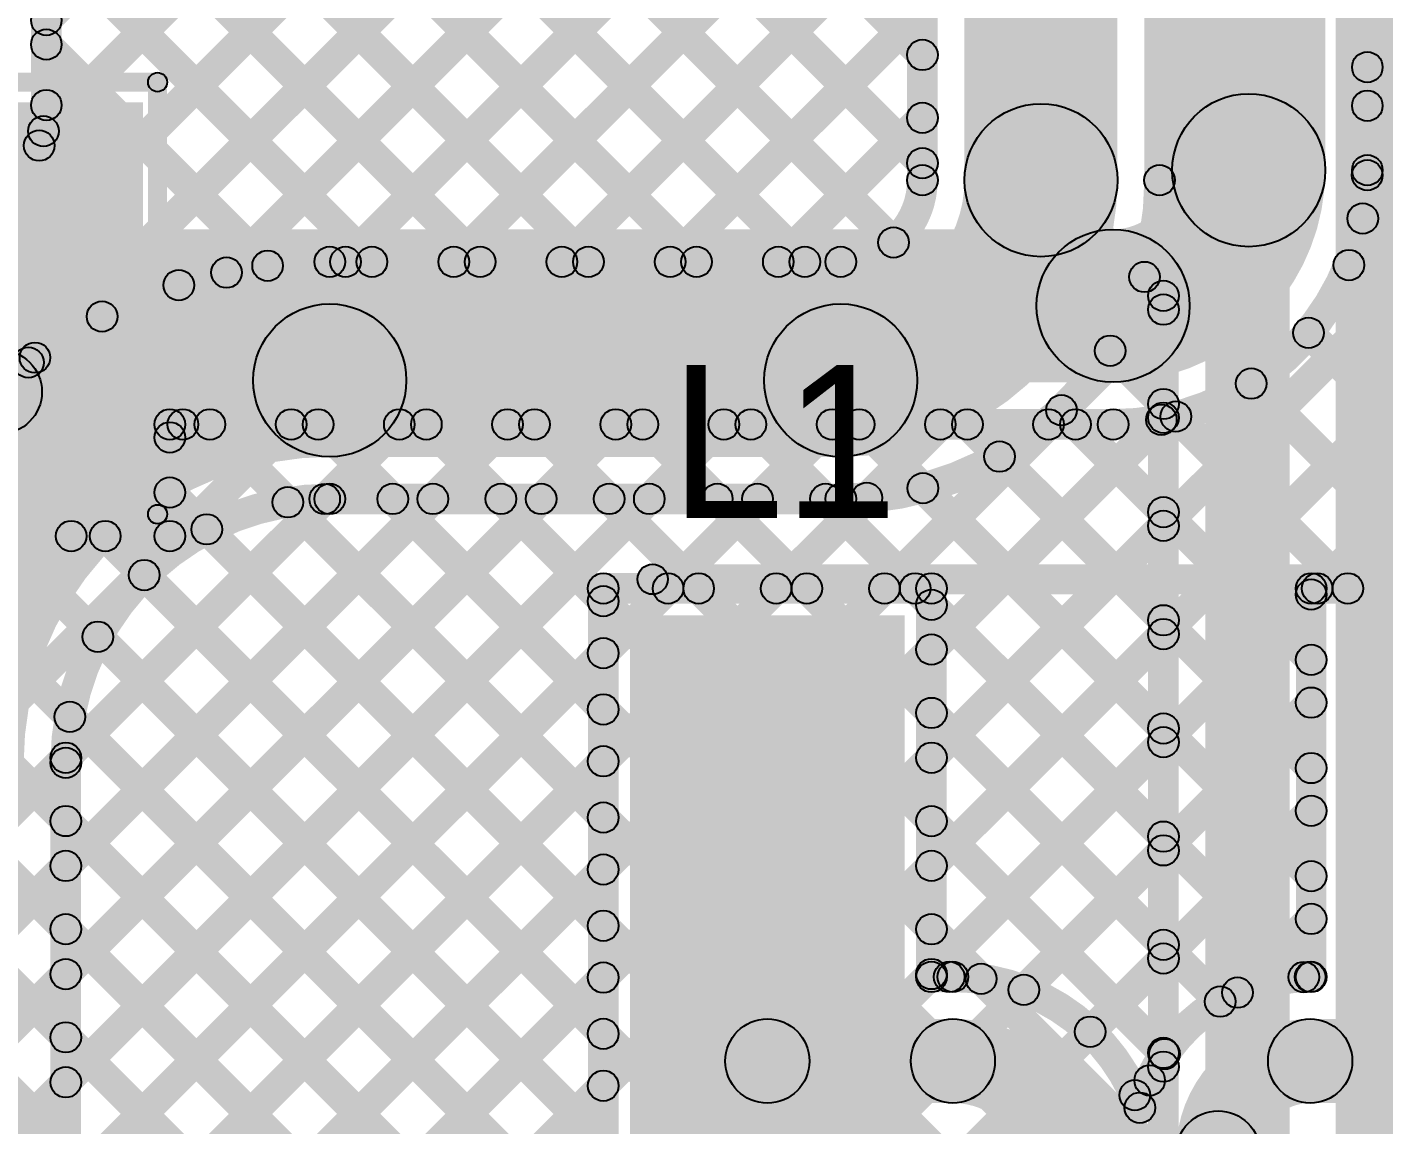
# Model space of a CAD drawing. Header units: millimetres. Extents: x -0.24 to 2.5, y 0 to 2.55.
# Drawn here: x 0.457 to 0.8116, y 0.7133 to 1.0004 of the extents above; entities that cross this region are included whole.
import ezdxf

# ---------------------------------------------------------------- set-up
doc = ezdxf.new("R2010")
doc.units = ezdxf.units.MM
doc.header["$MEASUREMENT"] = 0
for name, color, linetype in [('BottomLayer', 5, 'Continuous'), ('TopLayer', 1, 'Continuous'), ('TopOverlay', 2, 'Continuous'), ('TopPaste', 8, 'Continuous'), ('TopSolder', 216, 'Continuous')]:
    doc.layers.add(name, color=color, linetype=linetype)

# ---------------------------------------------------------------- blocks, each defined once
blk = doc.blocks.new('SMD_H______4')
at = {"layer": 'TopLayer'}
blk.add_hatch(color=1, dxfattribs=at).paths.add_polyline_path([(0.15729, 0.04921), (0.25571, 0.04921), (0.25571, -0.04921), (0.15729, -0.04921)])
at = {"layer": 'TopOverlay'}
for points in [[(0.1495, 0.046), (0.1545, 0.046), (0.1545, -0.057), (0.1495, -0.057)], [(0.2625, 0.046), (0.2675, 0.046), (0.2675, -0.057), (0.2625, -0.057)], [(0.152, -0.0595), (0.152, -0.0545), (0.265, -0.0545), (0.265, -0.0595)]]:
    blk.add_hatch(color=2, dxfattribs=at).paths.add_polyline_path(points)
h = blk.add_hatch(color=2, dxfattribs=at)
edge = h.paths.add_edge_path()
edge.add_arc((0.152, -0.057), 0.0025, 0, 360)
h = blk.add_hatch(color=2, dxfattribs=at)
edge = h.paths.add_edge_path()
edge.add_arc((0.152, -0.057), 0.0025, 0, 360)
h = blk.add_hatch(color=2, dxfattribs=at)
edge = h.paths.add_edge_path()
edge.add_arc((0.265, -0.057), 0.0025, 0, 360)
h = blk.add_hatch(color=2, dxfattribs=at)
edge = h.paths.add_edge_path()
edge.add_arc((0.265, -0.057), 0.0025, 0, 360)
at = {"layer": 'TopPaste'}
blk.add_hatch(color=8, dxfattribs=at).paths.add_polyline_path([(0.15729, 0.04921), (0.25571, 0.04921), (0.25571, -0.04921), (0.15729, -0.04921)])
at = {"layer": 'TopSolder'}
blk.add_hatch(color=216, dxfattribs=at).paths.add_polyline_path([(0.15329, 0.05321), (0.25971, 0.05321), (0.25971, -0.05321), (0.15329, -0.05321)])
at = {"layer": 'TopOverlay'}
for centre in [(0.152, -0.057), (0.152, -0.057), (0.265, -0.057), (0.265, -0.057)]:
    blk.add_circle(centre, 0.0025, dxfattribs=at)
blk = doc.blocks.new('NR6028T1R5N_9')
at = {"layer": 'TopLayer'}
for points in [[(-0.12441, 0.1126), (-0.06063, 0.1126), (-0.06063, -0.1126), (-0.12441, -0.1126)], [(0.06063, 0.1126), (0.12441, 0.1126), (0.12441, -0.1126), (0.06063, -0.1126)]]:
    blk.add_hatch(color=1, dxfattribs=at).paths.add_polyline_path(points)
at = {"layer": 'TopOverlay'}
h = blk.add_hatch(color=2, dxfattribs=at)
edge = h.paths.add_edge_path()
edge.add_arc((-0.12252, 0.126), 0.00394, 0, 360)
for points in [[(-0.12252, 0.12206), (-0.12252, 0.12994), (0.12048, 0.12994), (0.12048, 0.12206)], [(-0.12148, -0.12994), (-0.12148, -0.12206), (0.12152, -0.12206), (0.12152, -0.12994)]]:
    blk.add_hatch(color=2, dxfattribs=at).paths.add_polyline_path(points)
h = blk.add_hatch(color=2, dxfattribs=at)
edge = h.paths.add_edge_path()
edge.add_arc((0.12048, 0.126), 0.00394, 0, 360)
h = blk.add_hatch(color=2, dxfattribs=at)
edge = h.paths.add_edge_path()
edge.add_arc((-0.12148, -0.126), 0.00394, 0, 360)
h = blk.add_hatch(color=2, dxfattribs=at)
edge = h.paths.add_edge_path()
edge.add_arc((0.12152, -0.126), 0.00394, 0, 360)
at = {"layer": 'TopPaste'}
for points in [[(-0.12441, 0.1126), (-0.06063, 0.1126), (-0.06063, -0.1126), (-0.12441, -0.1126)], [(0.06063, 0.1126), (0.12441, 0.1126), (0.12441, -0.1126), (0.06063, -0.1126)]]:
    blk.add_hatch(color=8, dxfattribs=at).paths.add_polyline_path(points)
at = {"layer": 'TopSolder'}
for points in [[(-0.12841, 0.1166), (-0.05663, 0.1166), (-0.05663, -0.1166), (-0.12841, -0.1166)], [(0.05663, 0.1166), (0.12841, 0.1166), (0.12841, -0.1166), (0.05663, -0.1166)]]:
    blk.add_hatch(color=216, dxfattribs=at).paths.add_polyline_path(points)
at = {"layer": 'TopOverlay'}
for centre in [(-0.12252, 0.126), (0.12048, 0.126), (-0.12148, -0.126), (0.12152, -0.126)]:
    blk.add_circle(centre, 0.00394, dxfattribs=at)

msp = doc.modelspace()

# ---------------------------------------------------------------- hatches: boundary and pattern name
at = {"layer": 'BottomLayer'}
for points in [[(0.758, 0.53816), (0.75, 0.53816), (0.75, 1.396), (0.758, 1.396)], [(0.787, 0.53816), (0.765, 0.53816), (0.765, 1.396), (0.787, 1.396)], [(0.821, 0.18877), (0.799, 0.18877), (0.799, 1.395), (0.821, 1.395)], [(0.466, 0.98), (0.458, 0.98), (0.458, 1.329), (0.466, 1.329)], [(0.46483, 0.99939), (0.45917, 1.00505), (0.75117, 1.29705), (0.75683, 1.29139)], [(0.46407, 0.97034), (0.45841, 0.976), (0.75117, 1.26876), (0.75683, 1.26311)], [(0.45917, 1.21928), (0.46483, 1.22494), (0.69383, 0.99594), (0.68817, 0.99028)], [(0.45917, 1.191), (0.46483, 1.19665), (0.69383, 0.96765), (0.68817, 0.962)], [(-0.16717, 0.31082), (-0.17283, 0.31648), (0.68822, 1.17752), (0.69387, 1.17187)], [(0.695, 0.96035), (0.687, 0.96035), (0.687, 1.173), (0.695, 1.173)], [(0.742, 0.96035), (0.702, 0.96035), (0.702, 1.173), (0.742, 1.173)], [(0.757, 0.96035), (0.749, 0.96035), (0.749, 1.173), (0.757, 1.173)], [(0.45917, 1.16271), (0.46483, 1.16837), (0.68629, 0.9469), (0.68064, 0.94125)], [(0.46014, 0.90985), (0.45448, 0.9155), (0.68817, 1.14919), (0.69383, 1.14354)], [(0.45917, 1.13443), (0.46483, 1.14009), (0.66309, 0.94183), (0.65743, 0.93617)], [(0.51194, 0.93337), (0.50629, 0.93902), (0.68817, 1.12091), (0.69383, 1.11525)], [(0.45917, 1.10614), (0.46483, 1.1118), (0.6348, 0.94183), (0.62914, 0.93617)], [(0.54303, 0.93617), (0.53737, 0.94183), (0.68817, 1.09263), (0.69383, 1.08697)], [(0.45917, 1.07786), (0.46483, 1.08352), (0.60652, 0.94183), (0.60086, 0.93617)], [(0.57132, 0.93617), (0.56566, 0.94183), (0.68817, 1.06434), (0.69383, 1.05868)], [(0.45917, 1.04958), (0.46483, 1.05523), (0.57823, 0.94183), (0.57258, 0.93617)], [(0.5996, 0.93617), (0.59394, 0.94183), (0.68817, 1.03606), (0.69383, 1.0304)], [(0.45917, 1.02129), (0.46483, 1.02695), (0.54995, 0.94183), (0.54429, 0.93617)], [(0.62788, 0.93617), (0.62223, 0.94183), (0.68817, 1.00777), (0.69383, 1.00212)], [(0.45917, 0.99301), (0.46483, 0.99866), (0.52267, 0.94082), (0.51702, 0.93516)], [(0.65617, 0.93617), (0.65051, 0.94183), (0.68817, 0.97949), (0.69383, 0.97383)], [(0.45731, 0.96659), (0.46297, 0.97224), (0.49946, 0.93575), (0.4938, 0.93009)], [(0.44468, 0.95093), (0.45034, 0.95659), (0.47939, 0.92753), (0.47374, 0.92187)], [(0.42008, 0.94725), (0.42574, 0.9529), (0.46186, 0.91678), (0.4562, 0.91112)], [(0.53608, 0.935), (0.53608, 0.943), (0.66965, 0.943), (0.66965, 0.935)], [(0.74624, 0.93222), (0.75189, 0.93787), (0.75683, 0.93294), (0.75117, 0.92728)], [(0.4699, 0.63677), (0.46425, 0.64243), (0.75117, 0.92935), (0.75683, 0.92369)], [(0.53608, 0.888), (0.53608, 0.928), (0.66965, 0.928), (0.66965, 0.888)], [(0.73724, 0.91293), (0.7429, 0.91859), (0.75683, 0.90465), (0.75117, 0.899)], [(0.4699, 0.60849), (0.46425, 0.61414), (0.75117, 0.90107), (0.75683, 0.89541)], [(0.72452, 0.89737), (0.73017, 0.90303), (0.75683, 0.87637), (0.75117, 0.87071)], [(0.70835, 0.88525), (0.714, 0.89091), (0.75683, 0.84809), (0.75117, 0.84243)], [(0.4699, 0.66505), (0.46425, 0.67071), (0.67365, 0.88011), (0.6793, 0.87445)], [(0.4699, 0.72162), (0.46425, 0.72728), (0.6168, 0.87983), (0.62245, 0.87417)], [(0.4699, 0.72162), (0.46425, 0.72728), (0.6168, 0.87983), (0.62245, 0.87417)], [(0.4699, 0.74991), (0.46425, 0.75556), (0.58851, 0.87983), (0.59417, 0.87417)], [(0.4699, 0.69334), (0.46425, 0.699), (0.64508, 0.87983), (0.65074, 0.87417)], [(0.4699, 0.77819), (0.46425, 0.78385), (0.56023, 0.87983), (0.56588, 0.87417)], [(0.46992, 0.80649), (0.46426, 0.81215), (0.53193, 0.87982), (0.53759, 0.87416)], [(0.53608, 0.873), (0.53608, 0.881), (0.66965, 0.881), (0.66965, 0.873)], [(0.54972, 0.87417), (0.55538, 0.87983), (0.75683, 0.67838), (0.75117, 0.67272)], [(0.57801, 0.87417), (0.58366, 0.87983), (0.75683, 0.70666), (0.75117, 0.70101)], [(0.60629, 0.87417), (0.61195, 0.87983), (0.75683, 0.73495), (0.75117, 0.72929)], [(0.63458, 0.87417), (0.64023, 0.87983), (0.75683, 0.76323), (0.75117, 0.75758)], [(0.66286, 0.87417), (0.66852, 0.87983), (0.75683, 0.79152), (0.75117, 0.78586)], [(0.68832, 0.87699), (0.69398, 0.88265), (0.75683, 0.8198), (0.75117, 0.81414)], [(0.52231, 0.8733), (0.52797, 0.87896), (0.75683, 0.6501), (0.75117, 0.64444)], [(0.4699, 0.5802), (0.46425, 0.58586), (0.75117, 0.87278), (0.75683, 0.86713)], [(0.5011, 0.86623), (0.50676, 0.87188), (0.75683, 0.62181), (0.75117, 0.61615)], [(0.48477, 0.85427), (0.49043, 0.85993), (0.75683, 0.59353), (0.75117, 0.58787)], [(0.4699, 0.55192), (0.46425, 0.55757), (0.75117, 0.8445), (0.75683, 0.83884)], [(0.47263, 0.83813), (0.47828, 0.84379), (0.75683, 0.56524), (0.75117, 0.55959)], [(0.4653, 0.81717), (0.47096, 0.82283), (0.75567, 0.53811), (0.75002, 0.53246)], [(0.4699, 0.52363), (0.46425, 0.52929), (0.75117, 0.81621), (0.75683, 0.81056)], [(0.47108, 0.47491), (0.46308, 0.47491), (0.46308, 0.808), (0.47108, 0.808)], [(0.46425, 0.78994), (0.4699, 0.7956), (0.72867, 0.53683), (0.72302, 0.53117)], [(0.4699, 0.49535), (0.46425, 0.50101), (0.75117, 0.78793), (0.75683, 0.78227)], [(0.46425, 0.76166), (0.4699, 0.76731), (0.70039, 0.53683), (0.69473, 0.53117)], [(0.46941, 0.46657), (0.46375, 0.47223), (0.75117, 0.75964), (0.75683, 0.75399)], [(0.46425, 0.73337), (0.4699, 0.73903), (0.66511, 0.54383), (0.65945, 0.53817)], [(0.38583, 0.3547), (0.38017, 0.36036), (0.75117, 0.73136), (0.75683, 0.7257)]]:
    msp.add_hatch(color=5, dxfattribs=at).paths.add_polyline_path(points)
h = msp.add_hatch(color=5, dxfattribs=at)
edge = h.paths.add_edge_path()
edge.add_arc((0.462, 1.00222), 0.004, 0, 360)
h = msp.add_hatch(color=5, dxfattribs=at)
edge = h.paths.add_edge_path()
edge.add_arc((0.462, 0.99584), 0.004, 0, 360)
h = msp.add_hatch(color=5, dxfattribs=at)
edge = h.paths.add_edge_path()
edge.add_arc((0.691, 0.99311), 0.004, 0, 360)
h = msp.add_hatch(color=5, dxfattribs=at)
edge = h.paths.add_edge_path()
edge.add_arc((0.462, 0.98), 0.004, 0, 360)
h = msp.add_hatch(color=5, dxfattribs=at)
edge = h.paths.add_edge_path()
edge.add_arc((0.462, 0.98), 0.004, 0, 360)
h = msp.add_hatch(color=5, dxfattribs=at)
edge = h.paths.add_edge_path()
edge.add_arc((0.691, 0.97666), 0.004, 0, 360)
h = msp.add_hatch(color=5, dxfattribs=at)
edge = h.paths.add_edge_path()
edge.add_arc((0.722, 0.96035), 0.02, 0, 360)
h = msp.add_hatch(color=5, dxfattribs=at)
edge = h.paths.add_edge_path()
edge.add_arc((0.722, 0.96035), 0.02, 0, 360)
h = msp.add_hatch(color=5, dxfattribs=at)
edge = h.paths.add_edge_path()
edge.add_arc((0.46124, 0.97317), 0.004, 0, 360)
h = msp.add_hatch(color=5, dxfattribs=at)
edge = h.paths.add_edge_path()
edge.add_arc((0.46014, 0.96941), 0.004, 0, 360)
h = msp.add_hatch(color=5, dxfattribs=at)
edge = h.paths.add_edge_path()
edge.add_arc((0.691, 0.96483), 0.004, 0, 360)
h = msp.add_hatch(color=5, dxfattribs=at)
edge = h.paths.add_edge_path()
edge.add_arc((0.691, 0.96035), 0.004, 0, 360)
h = msp.add_hatch(color=5, dxfattribs=at)
edge = h.paths.add_edge_path()
edge.add_arc((0.691, 0.96035), 0.004, 0, 360)
h = msp.add_hatch(color=5, dxfattribs=at)
edge = h.paths.add_edge_path()
edge.add_arc((0.753, 0.96035), 0.004, 0, 360)
h = msp.add_hatch(color=5, dxfattribs=at)
edge = h.paths.add_edge_path()
edge.add_arc((0.753, 0.96035), 0.004, 0, 360)
h = msp.add_hatch(color=5, dxfattribs=at)
edge = h.paths.add_edge_path()
edge.add_arc((0.68347, 0.94408), 0.004, 0, 360)
h = msp.add_hatch(color=5, dxfattribs=at)
edge = h.paths.add_edge_path()
edge.add_arc((0.50911, 0.9362), 0.004, 0, 360)
h = msp.add_hatch(color=5, dxfattribs=at)
edge = h.paths.add_edge_path()
edge.add_arc((0.51985, 0.93799), 0.004, 0, 360)
h = msp.add_hatch(color=5, dxfattribs=at)
edge = h.paths.add_edge_path()
edge.add_arc((0.53608, 0.939), 0.004, 0, 360)
h = msp.add_hatch(color=5, dxfattribs=at)
edge = h.paths.add_edge_path()
edge.add_arc((0.53608, 0.939), 0.004, 0, 360)
h = msp.add_hatch(color=5, dxfattribs=at)
edge = h.paths.add_edge_path()
edge.add_arc((0.5402, 0.939), 0.004, 0, 360)
h = msp.add_hatch(color=5, dxfattribs=at)
edge = h.paths.add_edge_path()
edge.add_arc((0.54712, 0.939), 0.004, 0, 360)
h = msp.add_hatch(color=5, dxfattribs=at)
edge = h.paths.add_edge_path()
edge.add_arc((0.56849, 0.939), 0.004, 0, 360)
h = msp.add_hatch(color=5, dxfattribs=at)
edge = h.paths.add_edge_path()
edge.add_arc((0.5754, 0.939), 0.004, 0, 360)
h = msp.add_hatch(color=5, dxfattribs=at)
edge = h.paths.add_edge_path()
edge.add_arc((0.59677, 0.939), 0.004, 0, 360)
h = msp.add_hatch(color=5, dxfattribs=at)
edge = h.paths.add_edge_path()
edge.add_arc((0.60369, 0.939), 0.004, 0, 360)
h = msp.add_hatch(color=5, dxfattribs=at)
edge = h.paths.add_edge_path()
edge.add_arc((0.62506, 0.939), 0.004, 0, 360)
h = msp.add_hatch(color=5, dxfattribs=at)
edge = h.paths.add_edge_path()
edge.add_arc((0.63197, 0.939), 0.004, 0, 360)
h = msp.add_hatch(color=5, dxfattribs=at)
edge = h.paths.add_edge_path()
edge.add_arc((0.65334, 0.939), 0.004, 0, 360)
h = msp.add_hatch(color=5, dxfattribs=at)
edge = h.paths.add_edge_path()
edge.add_arc((0.66026, 0.939), 0.004, 0, 360)
h = msp.add_hatch(color=5, dxfattribs=at)
edge = h.paths.add_edge_path()
edge.add_arc((0.66965, 0.939), 0.004, 0, 360)
h = msp.add_hatch(color=5, dxfattribs=at)
edge = h.paths.add_edge_path()
edge.add_arc((0.66965, 0.939), 0.004, 0, 360)
h = msp.add_hatch(color=5, dxfattribs=at)
edge = h.paths.add_edge_path()
edge.add_arc((0.49663, 0.93292), 0.004, 0, 360)
h = msp.add_hatch(color=5, dxfattribs=at)
edge = h.paths.add_edge_path()
edge.add_arc((0.74906, 0.93505), 0.004, 0, 360)
h = msp.add_hatch(color=5, dxfattribs=at)
edge = h.paths.add_edge_path()
edge.add_arc((0.754, 0.93011), 0.004, 0, 360)
h = msp.add_hatch(color=5, dxfattribs=at)
edge = h.paths.add_edge_path()
edge.add_arc((0.754, 0.92652), 0.004, 0, 360)
h = msp.add_hatch(color=5, dxfattribs=at)
edge = h.paths.add_edge_path()
edge.add_arc((0.47656, 0.9247), 0.004, 0, 360)
h = msp.add_hatch(color=5, dxfattribs=at)
edge = h.paths.add_edge_path()
edge.add_arc((0.53608, 0.908), 0.02, 0, 360)
h = msp.add_hatch(color=5, dxfattribs=at)
edge = h.paths.add_edge_path()
edge.add_arc((0.53608, 0.908), 0.02, 0, 360)
h = msp.add_hatch(color=5, dxfattribs=at)
edge = h.paths.add_edge_path()
edge.add_arc((0.66965, 0.908), 0.02, 0, 360)
h = msp.add_hatch(color=5, dxfattribs=at)
edge = h.paths.add_edge_path()
edge.add_arc((0.66965, 0.908), 0.02, 0, 360)
h = msp.add_hatch(color=5, dxfattribs=at)
edge = h.paths.add_edge_path()
edge.add_arc((0.74007, 0.91576), 0.004, 0, 360)
h = msp.add_hatch(color=5, dxfattribs=at)
edge = h.paths.add_edge_path()
edge.add_arc((0.45731, 0.91267), 0.004, 0, 360)
h = msp.add_hatch(color=5, dxfattribs=at)
edge = h.paths.add_edge_path()
edge.add_arc((0.45903, 0.91395), 0.004, 0, 360)
h = msp.add_hatch(color=5, dxfattribs=at)
edge = h.paths.add_edge_path()
edge.add_arc((0.754, 0.90183), 0.004, 0, 360)
h = msp.add_hatch(color=5, dxfattribs=at)
edge = h.paths.add_edge_path()
edge.add_arc((0.72734, 0.9002), 0.004, 0, 360)
h = msp.add_hatch(color=5, dxfattribs=at)
edge = h.paths.add_edge_path()
edge.add_arc((0.754, 0.89824), 0.004, 0, 360)
h = msp.add_hatch(color=5, dxfattribs=at)
edge = h.paths.add_edge_path()
edge.add_arc((0.71118, 0.88808), 0.004, 0, 360)
h = msp.add_hatch(color=5, dxfattribs=at)
edge = h.paths.add_edge_path()
edge.add_arc((0.69115, 0.87982), 0.004, 0, 360)
h = msp.add_hatch(color=5, dxfattribs=at)
edge = h.paths.add_edge_path()
edge.add_arc((0.52514, 0.87613), 0.004, 0, 360)
h = msp.add_hatch(color=5, dxfattribs=at)
edge = h.paths.add_edge_path()
edge.add_arc((0.53476, 0.87699), 0.004, 0, 360)
h = msp.add_hatch(color=5, dxfattribs=at)
edge = h.paths.add_edge_path()
edge.add_arc((0.53608, 0.877), 0.004, 0, 360)
h = msp.add_hatch(color=5, dxfattribs=at)
edge = h.paths.add_edge_path()
edge.add_arc((0.53608, 0.877), 0.004, 0, 360)
h = msp.add_hatch(color=5, dxfattribs=at)
edge = h.paths.add_edge_path()
edge.add_arc((0.55255, 0.877), 0.004, 0, 360)
h = msp.add_hatch(color=5, dxfattribs=at)
edge = h.paths.add_edge_path()
edge.add_arc((0.56306, 0.877), 0.004, 0, 360)
h = msp.add_hatch(color=5, dxfattribs=at)
edge = h.paths.add_edge_path()
edge.add_arc((0.58084, 0.877), 0.004, 0, 360)
h = msp.add_hatch(color=5, dxfattribs=at)
edge = h.paths.add_edge_path()
edge.add_arc((0.59134, 0.877), 0.004, 0, 360)
h = msp.add_hatch(color=5, dxfattribs=at)
edge = h.paths.add_edge_path()
edge.add_arc((0.60912, 0.877), 0.004, 0, 360)
h = msp.add_hatch(color=5, dxfattribs=at)
edge = h.paths.add_edge_path()
edge.add_arc((0.61962, 0.877), 0.004, 0, 360)
h = msp.add_hatch(color=5, dxfattribs=at)
edge = h.paths.add_edge_path()
edge.add_arc((0.61962, 0.877), 0.004, 0, 360)
h = msp.add_hatch(color=5, dxfattribs=at)
edge = h.paths.add_edge_path()
edge.add_arc((0.6374, 0.877), 0.004, 0, 360)
h = msp.add_hatch(color=5, dxfattribs=at)
edge = h.paths.add_edge_path()
edge.add_arc((0.64791, 0.877), 0.004, 0, 360)
h = msp.add_hatch(color=5, dxfattribs=at)
edge = h.paths.add_edge_path()
edge.add_arc((0.66569, 0.877), 0.004, 0, 360)
h = msp.add_hatch(color=5, dxfattribs=at)
edge = h.paths.add_edge_path()
edge.add_arc((0.66965, 0.877), 0.004, 0, 360)
h = msp.add_hatch(color=5, dxfattribs=at)
edge = h.paths.add_edge_path()
edge.add_arc((0.66965, 0.877), 0.004, 0, 360)
h = msp.add_hatch(color=5, dxfattribs=at)
edge = h.paths.add_edge_path()
edge.add_arc((0.67647, 0.87728), 0.004, 0, 360)
h = msp.add_hatch(color=5, dxfattribs=at)
edge = h.paths.add_edge_path()
edge.add_arc((0.754, 0.87354), 0.004, 0, 360)
h = msp.add_hatch(color=5, dxfattribs=at)
edge = h.paths.add_edge_path()
edge.add_arc((0.50393, 0.86905), 0.004, 0, 360)
h = msp.add_hatch(color=5, dxfattribs=at)
edge = h.paths.add_edge_path()
edge.add_arc((0.754, 0.86995), 0.004, 0, 360)
h = msp.add_hatch(color=5, dxfattribs=at)
edge = h.paths.add_edge_path()
edge.add_arc((0.4876, 0.8571), 0.004, 0, 360)
h = msp.add_hatch(color=5, dxfattribs=at)
edge = h.paths.add_edge_path()
edge.add_arc((0.754, 0.84526), 0.004, 0, 360)
h = msp.add_hatch(color=5, dxfattribs=at)
edge = h.paths.add_edge_path()
edge.add_arc((0.47546, 0.84096), 0.004, 0, 360)
h = msp.add_hatch(color=5, dxfattribs=at)
edge = h.paths.add_edge_path()
edge.add_arc((0.754, 0.84167), 0.004, 0, 360)
h = msp.add_hatch(color=5, dxfattribs=at)
edge = h.paths.add_edge_path()
edge.add_arc((0.46813, 0.82), 0.004, 0, 360)
h = msp.add_hatch(color=5, dxfattribs=at)
edge = h.paths.add_edge_path()
edge.add_arc((0.754, 0.81697), 0.004, 0, 360)
h = msp.add_hatch(color=5, dxfattribs=at)
edge = h.paths.add_edge_path()
edge.add_arc((0.754, 0.81339), 0.004, 0, 360)
h = msp.add_hatch(color=5, dxfattribs=at)
edge = h.paths.add_edge_path()
edge.add_arc((0.46709, 0.80932), 0.004, 0, 360)
h = msp.add_hatch(color=5, dxfattribs=at)
edge = h.paths.add_edge_path()
edge.add_arc((0.46708, 0.808), 0.004, 0, 360)
h = msp.add_hatch(color=5, dxfattribs=at)
edge = h.paths.add_edge_path()
edge.add_arc((0.46708, 0.808), 0.004, 0, 360)
h = msp.add_hatch(color=5, dxfattribs=at)
edge = h.paths.add_edge_path()
edge.add_arc((0.46708, 0.79277), 0.004, 0, 360)
h = msp.add_hatch(color=5, dxfattribs=at)
edge = h.paths.add_edge_path()
edge.add_arc((0.754, 0.78869), 0.004, 0, 360)
h = msp.add_hatch(color=5, dxfattribs=at)
edge = h.paths.add_edge_path()
edge.add_arc((0.754, 0.7851), 0.004, 0, 360)
h = msp.add_hatch(color=5, dxfattribs=at)
edge = h.paths.add_edge_path()
edge.add_arc((0.46708, 0.78102), 0.004, 0, 360)
h = msp.add_hatch(color=5, dxfattribs=at)
edge = h.paths.add_edge_path()
edge.add_arc((0.46708, 0.76448), 0.004, 0, 360)
h = msp.add_hatch(color=5, dxfattribs=at)
edge = h.paths.add_edge_path()
edge.add_arc((0.754, 0.7604), 0.004, 0, 360)
h = msp.add_hatch(color=5, dxfattribs=at)
edge = h.paths.add_edge_path()
edge.add_arc((0.754, 0.75682), 0.004, 0, 360)
h = msp.add_hatch(color=5, dxfattribs=at)
edge = h.paths.add_edge_path()
edge.add_arc((0.46708, 0.75274), 0.004, 0, 360)
h = msp.add_hatch(color=5, dxfattribs=at)
edge = h.paths.add_edge_path()
edge.add_arc((0.46708, 0.7362), 0.004, 0, 360)
h = msp.add_hatch(color=5, dxfattribs=at)
edge = h.paths.add_edge_path()
edge.add_arc((0.754, 0.73212), 0.004, 0, 360)
h = msp.add_hatch(color=5, dxfattribs=at)
edge = h.paths.add_edge_path()
edge.add_arc((0.754, 0.72853), 0.004, 0, 360)
h = msp.add_hatch(color=5, dxfattribs=at)
edge = h.paths.add_edge_path()
edge.add_arc((0.46708, 0.72445), 0.004, 0, 360)
h = msp.add_hatch(color=5, dxfattribs=at)
edge = h.paths.add_edge_path()
edge.add_arc((0.46708, 0.72445), 0.004, 0, 360)
at = {"layer": 'TopLayer'}
for points in [[(0.79631, 0.96297), (0.75631, 0.96297), (0.75631, 1.049), (0.79631, 1.049)], [(0.81014, 0.97701), (0.80448, 0.98266), (0.85035, 1.02853), (0.856, 1.02287)], [(0.81131, 0.96297), (0.80331, 0.96297), (0.80331, 1.0185), (0.81131, 1.0185)], [(0.80893, 0.94751), (0.80327, 0.95317), (0.85755, 1.00744), (0.8632, 1.00178)], [(0.80448, 0.98711), (0.81014, 0.99276), (0.93683, 0.86608), (0.93117, 0.86042)], [(0.6962, 0.8065), (0.69054, 0.81215), (0.85755, 0.97916), (0.8632, 0.9735)], [(0.80447, 0.95883), (0.81013, 0.96449), (0.93683, 0.83779), (0.93117, 0.83213)], [(0.6962, 0.77821), (0.69054, 0.78387), (0.86192, 0.95525), (0.86758, 0.94959)], [(0.43672, 0.9075), (0.43672, 0.9475), (0.74085, 0.9475), (0.74085, 0.9075)], [(0.79968, 0.93534), (0.80534, 0.94099), (0.93683, 0.80951), (0.93117, 0.80385)], [(0.79704, 0.85077), (0.79138, 0.85643), (0.87218, 0.93722), (0.87784, 0.93157)], [(0.78911, 0.91763), (0.79477, 0.92328), (0.86162, 0.85643), (0.85597, 0.85077)], [(0.31817, 0.90773), (0.32383, 0.91339), (0.61042, 0.6268), (0.60476, 0.62114)], [(0.77412, 0.90433), (0.77978, 0.90999), (0.83334, 0.85643), (0.82768, 0.85077)], [(0.75444, 0.89573), (0.76009, 0.90139), (0.80506, 0.85643), (0.7994, 0.85077)], [(0.32383, 0.68868), (0.31817, 0.69434), (0.52316, 0.89933), (0.52882, 0.89367)], [(0.32383, 0.6604), (0.31817, 0.66606), (0.55144, 0.89933), (0.5571, 0.89367)], [(0.32383, 0.63212), (0.31817, 0.63777), (0.57973, 0.89933), (0.58538, 0.89367)], [(0.33617, 0.61617), (0.33051, 0.62183), (0.60801, 0.89933), (0.61367, 0.89367)], [(0.36445, 0.61617), (0.3588, 0.62183), (0.6363, 0.89933), (0.64195, 0.89367)], [(0.49712, 0.89026), (0.49146, 0.89591), (0.49487, 0.89933), (0.50053, 0.89367)], [(0.49429, 0.8925), (0.49429, 0.9005), (0.74085, 0.9005), (0.74085, 0.8925)], [(0.50194, 0.89367), (0.5076, 0.89933), (0.61042, 0.7965), (0.60476, 0.79085)], [(0.53022, 0.89367), (0.53588, 0.89933), (0.61042, 0.82479), (0.60476, 0.81913)], [(0.55851, 0.89367), (0.56416, 0.89933), (0.61042, 0.85307), (0.60476, 0.84742)], [(0.58679, 0.89367), (0.59245, 0.89933), (0.63535, 0.85643), (0.62969, 0.85077)], [(0.61508, 0.89367), (0.62073, 0.89933), (0.66363, 0.85643), (0.65798, 0.85077)], [(0.62734, 0.85077), (0.62168, 0.85643), (0.66458, 0.89933), (0.67024, 0.89367)], [(0.62734, 0.85077), (0.62168, 0.85643), (0.66458, 0.89933), (0.67024, 0.89367)], [(0.64336, 0.89367), (0.64902, 0.89933), (0.69192, 0.85643), (0.68626, 0.85077)], [(0.65562, 0.85077), (0.64996, 0.85643), (0.69286, 0.89933), (0.69852, 0.89367)], [(0.67164, 0.89367), (0.6773, 0.89933), (0.79546, 0.78117), (0.7898, 0.77551)], [(0.6839, 0.85077), (0.67825, 0.85643), (0.72115, 0.89933), (0.72681, 0.89367)], [(0.6962, 0.83478), (0.69054, 0.84044), (0.75064, 0.90054), (0.7563, 0.89488)], [(0.69993, 0.89367), (0.70559, 0.89933), (0.79546, 0.80946), (0.7898, 0.8038)], [(0.72821, 0.89367), (0.73387, 0.89933), (0.79546, 0.83774), (0.7898, 0.83208)], [(0.49829, 0.86729), (0.49029, 0.86729), (0.49029, 0.8965), (0.49829, 0.8965)], [(0.31817, 0.87945), (0.32383, 0.88511), (0.58711, 0.62183), (0.58145, 0.61617)], [(0.49146, 0.87587), (0.49712, 0.88152), (0.61042, 0.76822), (0.60476, 0.76256)], [(0.32383, 0.71697), (0.31817, 0.72263), (0.46566, 0.87012), (0.47132, 0.86446)], [(0.37386, 0.86329), (0.37386, 0.87129), (0.49429, 0.87129), (0.49429, 0.86329)], [(0.38973, 0.86446), (0.39539, 0.87012), (0.61042, 0.65508), (0.60476, 0.64943)], [(0.41801, 0.86446), (0.42367, 0.87012), (0.61042, 0.68337), (0.60476, 0.67771)], [(0.4463, 0.86446), (0.45196, 0.87012), (0.61042, 0.71165), (0.60476, 0.706)], [(0.47458, 0.86446), (0.48024, 0.87012), (0.61042, 0.73994), (0.60476, 0.73428)], [(0.31817, 0.85116), (0.32383, 0.85682), (0.55882, 0.62183), (0.55316, 0.61617)], [(0.60759, 0.8496), (0.60759, 0.8576), (0.69337, 0.8576), (0.69337, 0.8496)], [(0.68626, 0.85077), (0.69192, 0.85643), (0.6962, 0.85215), (0.69054, 0.84649)], [(0.6962, 0.74993), (0.69054, 0.75558), (0.7898, 0.85484), (0.79546, 0.84919)], [(0.79263, 0.8496), (0.79263, 0.8576), (0.87841, 0.8576), (0.87841, 0.8496)], [(0.61159, 0.619), (0.60359, 0.619), (0.60359, 0.8536), (0.61159, 0.8536)], [(0.69737, 0.752), (0.68937, 0.752), (0.68937, 0.8536), (0.69737, 0.8536)], [(0.69054, 0.84649), (0.6962, 0.85215), (0.79355, 0.7548), (0.78789, 0.74914)], [(0.79663, 0.752), (0.78863, 0.752), (0.78863, 0.8536), (0.79663, 0.8536)], [(0.39274, 0.61617), (0.38708, 0.62183), (0.60476, 0.83951), (0.61042, 0.83385)], [(0.39274, 0.61617), (0.38708, 0.62183), (0.60476, 0.83951), (0.61042, 0.83385)], [(0.72034, 0.74578), (0.71468, 0.75144), (0.7898, 0.82656), (0.79546, 0.8209)], [(0.69054, 0.81821), (0.6962, 0.82386), (0.77168, 0.74838), (0.76603, 0.74272)], [(0.42102, 0.61617), (0.41536, 0.62183), (0.60476, 0.81123), (0.61042, 0.80557)], [(0.73768, 0.73484), (0.73203, 0.7405), (0.7898, 0.79827), (0.79546, 0.79262)], [(0.69054, 0.78992), (0.6962, 0.79558), (0.75711, 0.73467), (0.75145, 0.72901)], [(0.44931, 0.61617), (0.44365, 0.62183), (0.60476, 0.78294), (0.61042, 0.77728)], [(0.7762, 0.74508), (0.77054, 0.75073), (0.7898, 0.76999), (0.79546, 0.76433)], [(0.69054, 0.76164), (0.6962, 0.76729), (0.70917, 0.75433), (0.70351, 0.74867)], [(0.69337, 0.748), (0.69337, 0.756), (0.69802, 0.756), (0.69802, 0.748)], [(0.47759, 0.61617), (0.47193, 0.62183), (0.60476, 0.75466), (0.61042, 0.749)], [(0.65048, 0.719), (0.65048, 0.741), (0.69898, 0.741), (0.69898, 0.719)], [(0.79236, 0.719), (0.79236, 0.741), (0.83552, 0.741), (0.83552, 0.719)], [(0.74937, 0.71824), (0.74371, 0.7239), (0.74758, 0.72777), (0.75324, 0.72211)], [(0.50587, 0.61617), (0.50022, 0.62183), (0.60476, 0.72637), (0.61042, 0.72072)]]:
    msp.add_hatch(color=1, dxfattribs=at).paths.add_polyline_path(points)
h = msp.add_hatch(color=1, dxfattribs=at)
edge = h.paths.add_edge_path()
edge.add_arc((0.80731, 0.98993), 0.004, 0, 360)
h = msp.add_hatch(color=1, dxfattribs=at)
edge = h.paths.add_edge_path()
edge.add_arc((0.77631, 0.96297), 0.02, 0, 360)
h = msp.add_hatch(color=1, dxfattribs=at)
edge = h.paths.add_edge_path()
edge.add_arc((0.77631, 0.96297), 0.02, 0, 360)
h = msp.add_hatch(color=1, dxfattribs=at)
edge = h.paths.add_edge_path()
edge.add_arc((0.80731, 0.97983), 0.004, 0, 360)
h = msp.add_hatch(color=1, dxfattribs=at)
edge = h.paths.add_edge_path()
edge.add_arc((0.8073, 0.96166), 0.004, 0, 360)
h = msp.add_hatch(color=1, dxfattribs=at)
edge = h.paths.add_edge_path()
edge.add_arc((0.80731, 0.96297), 0.004, 0, 360)
h = msp.add_hatch(color=1, dxfattribs=at)
edge = h.paths.add_edge_path()
edge.add_arc((0.80731, 0.96297), 0.004, 0, 360)
h = msp.add_hatch(color=1, dxfattribs=at)
edge = h.paths.add_edge_path()
edge.add_arc((0.8061, 0.95034), 0.004, 0, 360)
h = msp.add_hatch(color=1, dxfattribs=at)
edge = h.paths.add_edge_path()
edge.add_arc((0.74085, 0.9275), 0.02, 0, 360)
h = msp.add_hatch(color=1, dxfattribs=at)
edge = h.paths.add_edge_path()
edge.add_arc((0.74085, 0.9275), 0.02, 0, 360)
h = msp.add_hatch(color=1, dxfattribs=at)
edge = h.paths.add_edge_path()
edge.add_arc((0.80251, 0.93817), 0.004, 0, 360)
h = msp.add_hatch(color=1, dxfattribs=at)
edge = h.paths.add_edge_path()
edge.add_arc((0.79194, 0.92045), 0.004, 0, 360)
h = msp.add_hatch(color=1, dxfattribs=at)
edge = h.paths.add_edge_path()
edge.add_arc((0.44984, 0.905), 0.011, 0, 360)
h = msp.add_hatch(color=1, dxfattribs=at)
edge = h.paths.add_edge_path()
edge.add_arc((0.77695, 0.90716), 0.004, 0, 360)
h = msp.add_hatch(color=1, dxfattribs=at)
edge = h.paths.add_edge_path()
edge.add_arc((0.75347, 0.89771), 0.004, 0, 360)
h = msp.add_hatch(color=1, dxfattribs=at)
edge = h.paths.add_edge_path()
edge.add_arc((0.75727, 0.89856), 0.004, 0, 360)
h = msp.add_hatch(color=1, dxfattribs=at)
edge = h.paths.add_edge_path()
edge.add_arc((0.49429, 0.8965), 0.004, 0, 360)
h = msp.add_hatch(color=1, dxfattribs=at)
edge = h.paths.add_edge_path()
edge.add_arc((0.49429, 0.8965), 0.004, 0, 360)
h = msp.add_hatch(color=1, dxfattribs=at)
edge = h.paths.add_edge_path()
edge.add_arc((0.4977, 0.8965), 0.004, 0, 360)
h = msp.add_hatch(color=1, dxfattribs=at)
edge = h.paths.add_edge_path()
edge.add_arc((0.50477, 0.8965), 0.004, 0, 360)
h = msp.add_hatch(color=1, dxfattribs=at)
edge = h.paths.add_edge_path()
edge.add_arc((0.52599, 0.8965), 0.004, 0, 360)
h = msp.add_hatch(color=1, dxfattribs=at)
edge = h.paths.add_edge_path()
edge.add_arc((0.53305, 0.8965), 0.004, 0, 360)
h = msp.add_hatch(color=1, dxfattribs=at)
edge = h.paths.add_edge_path()
edge.add_arc((0.55427, 0.8965), 0.004, 0, 360)
h = msp.add_hatch(color=1, dxfattribs=at)
edge = h.paths.add_edge_path()
edge.add_arc((0.56134, 0.8965), 0.004, 0, 360)
h = msp.add_hatch(color=1, dxfattribs=at)
edge = h.paths.add_edge_path()
edge.add_arc((0.58256, 0.8965), 0.004, 0, 360)
h = msp.add_hatch(color=1, dxfattribs=at)
edge = h.paths.add_edge_path()
edge.add_arc((0.58962, 0.8965), 0.004, 0, 360)
h = msp.add_hatch(color=1, dxfattribs=at)
edge = h.paths.add_edge_path()
edge.add_arc((0.61084, 0.8965), 0.004, 0, 360)
h = msp.add_hatch(color=1, dxfattribs=at)
edge = h.paths.add_edge_path()
edge.add_arc((0.6179, 0.8965), 0.004, 0, 360)
h = msp.add_hatch(color=1, dxfattribs=at)
edge = h.paths.add_edge_path()
edge.add_arc((0.63912, 0.8965), 0.004, 0, 360)
h = msp.add_hatch(color=1, dxfattribs=at)
edge = h.paths.add_edge_path()
edge.add_arc((0.64619, 0.8965), 0.004, 0, 360)
h = msp.add_hatch(color=1, dxfattribs=at)
edge = h.paths.add_edge_path()
edge.add_arc((0.66741, 0.8965), 0.004, 0, 360)
h = msp.add_hatch(color=1, dxfattribs=at)
edge = h.paths.add_edge_path()
edge.add_arc((0.66741, 0.8965), 0.004, 0, 360)
h = msp.add_hatch(color=1, dxfattribs=at)
edge = h.paths.add_edge_path()
edge.add_arc((0.67447, 0.8965), 0.004, 0, 360)
h = msp.add_hatch(color=1, dxfattribs=at)
edge = h.paths.add_edge_path()
edge.add_arc((0.69569, 0.8965), 0.004, 0, 360)
h = msp.add_hatch(color=1, dxfattribs=at)
edge = h.paths.add_edge_path()
edge.add_arc((0.70276, 0.8965), 0.004, 0, 360)
h = msp.add_hatch(color=1, dxfattribs=at)
edge = h.paths.add_edge_path()
edge.add_arc((0.72398, 0.8965), 0.004, 0, 360)
h = msp.add_hatch(color=1, dxfattribs=at)
edge = h.paths.add_edge_path()
edge.add_arc((0.73104, 0.8965), 0.004, 0, 360)
h = msp.add_hatch(color=1, dxfattribs=at)
edge = h.paths.add_edge_path()
edge.add_arc((0.74085, 0.8965), 0.004, 0, 360)
h = msp.add_hatch(color=1, dxfattribs=at)
edge = h.paths.add_edge_path()
edge.add_arc((0.74085, 0.8965), 0.004, 0, 360)
h = msp.add_hatch(color=1, dxfattribs=at)
edge = h.paths.add_edge_path()
edge.add_arc((0.49429, 0.89309), 0.004, 0, 360)
h = msp.add_hatch(color=1, dxfattribs=at)
edge = h.paths.add_edge_path()
edge.add_arc((0.49429, 0.87869), 0.004, 0, 360)
h = msp.add_hatch(color=1, dxfattribs=at)
edge = h.paths.add_edge_path()
edge.add_arc((0.46849, 0.86729), 0.004, 0, 360)
h = msp.add_hatch(color=1, dxfattribs=at)
edge = h.paths.add_edge_path()
edge.add_arc((0.47741, 0.86729), 0.004, 0, 360)
h = msp.add_hatch(color=1, dxfattribs=at)
edge = h.paths.add_edge_path()
edge.add_arc((0.49429, 0.86729), 0.004, 0, 360)
h = msp.add_hatch(color=1, dxfattribs=at)
edge = h.paths.add_edge_path()
edge.add_arc((0.49429, 0.86729), 0.004, 0, 360)
h = msp.add_hatch(color=1, dxfattribs=at)
edge = h.paths.add_edge_path()
edge.add_arc((0.60759, 0.8536), 0.004, 0, 360)
h = msp.add_hatch(color=1, dxfattribs=at)
edge = h.paths.add_edge_path()
edge.add_arc((0.60759, 0.8536), 0.004, 0, 360)
h = msp.add_hatch(color=1, dxfattribs=at)
edge = h.paths.add_edge_path()
edge.add_arc((0.62451, 0.8536), 0.004, 0, 360)
h = msp.add_hatch(color=1, dxfattribs=at)
edge = h.paths.add_edge_path()
edge.add_arc((0.62451, 0.8536), 0.004, 0, 360)
h = msp.add_hatch(color=1, dxfattribs=at)
edge = h.paths.add_edge_path()
edge.add_arc((0.63252, 0.8536), 0.004, 0, 360)
h = msp.add_hatch(color=1, dxfattribs=at)
edge = h.paths.add_edge_path()
edge.add_arc((0.65279, 0.8536), 0.004, 0, 360)
h = msp.add_hatch(color=1, dxfattribs=at)
edge = h.paths.add_edge_path()
edge.add_arc((0.66081, 0.8536), 0.004, 0, 360)
h = msp.add_hatch(color=1, dxfattribs=at)
edge = h.paths.add_edge_path()
edge.add_arc((0.68108, 0.8536), 0.004, 0, 360)
h = msp.add_hatch(color=1, dxfattribs=at)
edge = h.paths.add_edge_path()
edge.add_arc((0.68909, 0.8536), 0.004, 0, 360)
h = msp.add_hatch(color=1, dxfattribs=at)
edge = h.paths.add_edge_path()
edge.add_arc((0.68909, 0.8536), 0.004, 0, 360)
h = msp.add_hatch(color=1, dxfattribs=at)
edge = h.paths.add_edge_path()
edge.add_arc((0.69337, 0.8536), 0.004, 0, 360)
h = msp.add_hatch(color=1, dxfattribs=at)
edge = h.paths.add_edge_path()
edge.add_arc((0.69337, 0.8536), 0.004, 0, 360)
h = msp.add_hatch(color=1, dxfattribs=at)
edge = h.paths.add_edge_path()
edge.add_arc((0.79263, 0.8536), 0.004, 0, 360)
h = msp.add_hatch(color=1, dxfattribs=at)
edge = h.paths.add_edge_path()
edge.add_arc((0.79263, 0.8536), 0.004, 0, 360)
h = msp.add_hatch(color=1, dxfattribs=at)
edge = h.paths.add_edge_path()
edge.add_arc((0.79263, 0.85201), 0.004, 0, 360)
h = msp.add_hatch(color=1, dxfattribs=at)
edge = h.paths.add_edge_path()
edge.add_arc((0.79421, 0.8536), 0.004, 0, 360)
h = msp.add_hatch(color=1, dxfattribs=at)
edge = h.paths.add_edge_path()
edge.add_arc((0.80223, 0.8536), 0.004, 0, 360)
h = msp.add_hatch(color=1, dxfattribs=at)
edge = h.paths.add_edge_path()
edge.add_arc((0.60759, 0.85025), 0.004, 0, 360)
h = msp.add_hatch(color=1, dxfattribs=at)
edge = h.paths.add_edge_path()
edge.add_arc((0.69337, 0.84932), 0.004, 0, 360)
h = msp.add_hatch(color=1, dxfattribs=at)
edge = h.paths.add_edge_path()
edge.add_arc((0.69337, 0.84932), 0.004, 0, 360)
h = msp.add_hatch(color=1, dxfattribs=at)
edge = h.paths.add_edge_path()
edge.add_arc((0.60759, 0.83668), 0.004, 0, 360)
h = msp.add_hatch(color=1, dxfattribs=at)
edge = h.paths.add_edge_path()
edge.add_arc((0.60759, 0.83668), 0.004, 0, 360)
h = msp.add_hatch(color=1, dxfattribs=at)
edge = h.paths.add_edge_path()
edge.add_arc((0.69337, 0.83761), 0.004, 0, 360)
h = msp.add_hatch(color=1, dxfattribs=at)
edge = h.paths.add_edge_path()
edge.add_arc((0.79263, 0.83491), 0.004, 0, 360)
h = msp.add_hatch(color=1, dxfattribs=at)
edge = h.paths.add_edge_path()
edge.add_arc((0.79263, 0.82373), 0.004, 0, 360)
h = msp.add_hatch(color=1, dxfattribs=at)
edge = h.paths.add_edge_path()
edge.add_arc((0.60759, 0.82196), 0.004, 0, 360)
h = msp.add_hatch(color=1, dxfattribs=at)
edge = h.paths.add_edge_path()
edge.add_arc((0.69337, 0.82103), 0.004, 0, 360)
h = msp.add_hatch(color=1, dxfattribs=at)
edge = h.paths.add_edge_path()
edge.add_arc((0.60759, 0.8084), 0.004, 0, 360)
h = msp.add_hatch(color=1, dxfattribs=at)
edge = h.paths.add_edge_path()
edge.add_arc((0.69337, 0.80932), 0.004, 0, 360)
h = msp.add_hatch(color=1, dxfattribs=at)
edge = h.paths.add_edge_path()
edge.add_arc((0.79263, 0.80663), 0.004, 0, 360)
h = msp.add_hatch(color=1, dxfattribs=at)
edge = h.paths.add_edge_path()
edge.add_arc((0.79263, 0.79545), 0.004, 0, 360)
h = msp.add_hatch(color=1, dxfattribs=at)
edge = h.paths.add_edge_path()
edge.add_arc((0.60759, 0.79368), 0.004, 0, 360)
h = msp.add_hatch(color=1, dxfattribs=at)
edge = h.paths.add_edge_path()
edge.add_arc((0.69337, 0.79275), 0.004, 0, 360)
h = msp.add_hatch(color=1, dxfattribs=at)
edge = h.paths.add_edge_path()
edge.add_arc((0.60759, 0.78011), 0.004, 0, 360)
h = msp.add_hatch(color=1, dxfattribs=at)
edge = h.paths.add_edge_path()
edge.add_arc((0.69337, 0.78104), 0.004, 0, 360)
h = msp.add_hatch(color=1, dxfattribs=at)
edge = h.paths.add_edge_path()
edge.add_arc((0.79263, 0.77834), 0.004, 0, 360)
h = msp.add_hatch(color=1, dxfattribs=at)
edge = h.paths.add_edge_path()
edge.add_arc((0.79263, 0.76716), 0.004, 0, 360)
h = msp.add_hatch(color=1, dxfattribs=at)
edge = h.paths.add_edge_path()
edge.add_arc((0.60759, 0.76539), 0.004, 0, 360)
h = msp.add_hatch(color=1, dxfattribs=at)
edge = h.paths.add_edge_path()
edge.add_arc((0.69337, 0.76447), 0.004, 0, 360)
h = msp.add_hatch(color=1, dxfattribs=at)
edge = h.paths.add_edge_path()
edge.add_arc((0.60759, 0.75183), 0.004, 0, 360)
h = msp.add_hatch(color=1, dxfattribs=at)
edge = h.paths.add_edge_path()
edge.add_arc((0.69337, 0.75276), 0.004, 0, 360)
h = msp.add_hatch(color=1, dxfattribs=at)
edge = h.paths.add_edge_path()
edge.add_arc((0.69337, 0.752), 0.004, 0, 360)
h = msp.add_hatch(color=1, dxfattribs=at)
edge = h.paths.add_edge_path()
edge.add_arc((0.69337, 0.752), 0.004, 0, 360)
h = msp.add_hatch(color=1, dxfattribs=at)
edge = h.paths.add_edge_path()
edge.add_arc((0.69802, 0.752), 0.004, 0, 360)
h = msp.add_hatch(color=1, dxfattribs=at)
edge = h.paths.add_edge_path()
edge.add_arc((0.69898, 0.75202), 0.004, 0, 360)
h = msp.add_hatch(color=1, dxfattribs=at)
edge = h.paths.add_edge_path()
edge.add_arc((0.70634, 0.7515), 0.004, 0, 360)
h = msp.add_hatch(color=1, dxfattribs=at)
edge = h.paths.add_edge_path()
edge.add_arc((0.79072, 0.75197), 0.004, 0, 360)
h = msp.add_hatch(color=1, dxfattribs=at)
edge = h.paths.add_edge_path()
edge.add_arc((0.79236, 0.752), 0.004, 0, 360)
h = msp.add_hatch(color=1, dxfattribs=at)
edge = h.paths.add_edge_path()
edge.add_arc((0.79263, 0.752), 0.004, 0, 360)
h = msp.add_hatch(color=1, dxfattribs=at)
edge = h.paths.add_edge_path()
edge.add_arc((0.71751, 0.74861), 0.004, 0, 360)
h = msp.add_hatch(color=1, dxfattribs=at)
edge = h.paths.add_edge_path()
edge.add_arc((0.77337, 0.7479), 0.004, 0, 360)
h = msp.add_hatch(color=1, dxfattribs=at)
edge = h.paths.add_edge_path()
edge.add_arc((0.76885, 0.74555), 0.004, 0, 360)
h = msp.add_hatch(color=1, dxfattribs=at)
edge = h.paths.add_edge_path()
edge.add_arc((0.73485, 0.73767), 0.004, 0, 360)
h = msp.add_hatch(color=1, dxfattribs=at)
edge = h.paths.add_edge_path()
edge.add_arc((0.60759, 0.73711), 0.004, 0, 360)
h = msp.add_hatch(color=1, dxfattribs=at)
edge = h.paths.add_edge_path()
edge.add_arc((0.65048, 0.73), 0.011, 0, 360)
h = msp.add_hatch(color=1, dxfattribs=at)
edge = h.paths.add_edge_path()
edge.add_arc((0.69898, 0.73002), 0.011, 0, 360)
h = msp.add_hatch(color=1, dxfattribs=at)
edge = h.paths.add_edge_path()
edge.add_arc((0.69898, 0.73), 0.011, 0, 360)
h = msp.add_hatch(color=1, dxfattribs=at)
edge = h.paths.add_edge_path()
edge.add_arc((0.79236, 0.73), 0.011, 0, 360)
h = msp.add_hatch(color=1, dxfattribs=at)
edge = h.paths.add_edge_path()
edge.add_arc((0.79236, 0.73), 0.011, 0, 360)
h = msp.add_hatch(color=1, dxfattribs=at)
edge = h.paths.add_edge_path()
edge.add_arc((0.75428, 0.73184), 0.004, 0, 360)
h = msp.add_hatch(color=1, dxfattribs=at)
edge = h.paths.add_edge_path()
edge.add_arc((0.60759, 0.72354), 0.004, 0, 360)
h = msp.add_hatch(color=1, dxfattribs=at)
edge = h.paths.add_edge_path()
edge.add_arc((0.75041, 0.72494), 0.004, 0, 360)
h = msp.add_hatch(color=1, dxfattribs=at)
edge = h.paths.add_edge_path()
edge.add_arc((0.74654, 0.72107), 0.004, 0, 360)
h = msp.add_hatch(color=1, dxfattribs=at)
edge = h.paths.add_edge_path()
edge.add_arc((0.74786, 0.71779), 0.004, 0, 360)
h = msp.add_hatch(color=1, dxfattribs=at)
edge = h.paths.add_edge_path()
edge.add_arc((0.74786, 0.71779), 0.004, 0, 360)
h = msp.add_hatch(color=1, dxfattribs=at)
edge = h.paths.add_edge_path()
edge.add_arc((0.76831, 0.70596), 0.011, 0, 360)
h = msp.add_hatch(color=1, dxfattribs=at)
edge = h.paths.add_edge_path()
edge.add_arc((0.76831, 0.70596), 0.011, 0, 360)

# ---------------------------------------------------------------- linework, layer by layer
at = {"layer": 'BottomLayer'}
for points, const_width in [([(0.462, 0.98, -1), (0.4, 0.98)], 0.008), ([(0.722, 0.96035, -0.414214), (0.66965, 0.908)], 0.04), ([(0.753, 0.96035, -0.414214), (0.66965, 0.877)], 0.008), ([(0.691, 0.96035, -0.414214), (0.66965, 0.939)], 0.008), ([(0.40508, 0.808, -0.414214), (0.53608, 0.939)], 0.008), ([(0.43608, 0.808, -0.414214), (0.53608, 0.908)], 0.04), ([(0.46708, 0.808, -0.414214), (0.53608, 0.877)], 0.008)]:
    msp.add_lwpolyline(points, format="xyb", dxfattribs=dict(at, const_width=const_width))
for centre, radius in [((0.462, 1.00222), 0.004), ((0.462, 0.99584), 0.004), ((0.691, 0.99311), 0.004), ((0.462, 0.98), 0.004), ((0.462, 0.98), 0.004), ((0.691, 0.97666), 0.004), ((0.722, 0.96035), 0.02), ((0.722, 0.96035), 0.02), ((0.46124, 0.97317), 0.004), ((0.46014, 0.96941), 0.004), ((0.691, 0.96483), 0.004), ((0.691, 0.96035), 0.004), ((0.691, 0.96035), 0.004), ((0.753, 0.96035), 0.004), ((0.753, 0.96035), 0.004), ((0.68347, 0.94408), 0.004), ((0.50911, 0.9362), 0.004), ((0.51985, 0.93799), 0.004), ((0.53608, 0.939), 0.004), ((0.53608, 0.939), 0.004), ((0.5402, 0.939), 0.004), ((0.54712, 0.939), 0.004), ((0.56849, 0.939), 0.004), ((0.5754, 0.939), 0.004), ((0.59677, 0.939), 0.004), ((0.60369, 0.939), 0.004), ((0.62506, 0.939), 0.004), ((0.63197, 0.939), 0.004), ((0.65334, 0.939), 0.004), ((0.66026, 0.939), 0.004), ((0.66965, 0.939), 0.004), ((0.66965, 0.939), 0.004), ((0.49663, 0.93292), 0.004), ((0.74906, 0.93505), 0.004), ((0.754, 0.93011), 0.004), ((0.754, 0.92652), 0.004), ((0.47656, 0.9247), 0.004), ((0.53608, 0.908), 0.02), ((0.53608, 0.908), 0.02), ((0.66965, 0.908), 0.02), ((0.66965, 0.908), 0.02), ((0.74007, 0.91576), 0.004), ((0.45731, 0.91267), 0.004), ((0.45903, 0.91395), 0.004), ((0.754, 0.90183), 0.004), ((0.72734, 0.9002), 0.004), ((0.754, 0.89824), 0.004), ((0.71118, 0.88808), 0.004), ((0.69115, 0.87982), 0.004), ((0.52514, 0.87613), 0.004), ((0.53476, 0.87699), 0.004), ((0.53608, 0.877), 0.004), ((0.53608, 0.877), 0.004), ((0.55255, 0.877), 0.004), ((0.56306, 0.877), 0.004), ((0.58084, 0.877), 0.004), ((0.59134, 0.877), 0.004), ((0.60912, 0.877), 0.004), ((0.61962, 0.877), 0.004), ((0.61962, 0.877), 0.004), ((0.6374, 0.877), 0.004), ((0.64791, 0.877), 0.004), ((0.66569, 0.877), 0.004), ((0.66965, 0.877), 0.004), ((0.66965, 0.877), 0.004), ((0.67647, 0.87728), 0.004), ((0.754, 0.87354), 0.004), ((0.50393, 0.86905), 0.004), ((0.754, 0.86995), 0.004), ((0.4876, 0.8571), 0.004), ((0.754, 0.84526), 0.004), ((0.47546, 0.84096), 0.004), ((0.754, 0.84167), 0.004), ((0.46813, 0.82), 0.004), ((0.754, 0.81697), 0.004), ((0.754, 0.81339), 0.004), ((0.46709, 0.80932), 0.004), ((0.46708, 0.808), 0.004), ((0.46708, 0.808), 0.004), ((0.46708, 0.79277), 0.004), ((0.754, 0.78869), 0.004), ((0.754, 0.7851), 0.004), ((0.46708, 0.78102), 0.004), ((0.46708, 0.76448), 0.004), ((0.754, 0.7604), 0.004), ((0.754, 0.75682), 0.004), ((0.46708, 0.75274), 0.004), ((0.46708, 0.7362), 0.004), ((0.754, 0.73212), 0.004), ((0.754, 0.72853), 0.004), ((0.46708, 0.72445), 0.004), ((0.46708, 0.72445), 0.004)]:
    msp.add_circle(centre, radius, dxfattribs=at)
at = {"layer": 'TopLayer'}
for points, const_width in [([(0.77631, 0.96297, -0.414214), (0.74085, 0.9275)], 0.04), ([(0.80731, 0.96297, -0.414214), (0.74085, 0.8965)], 0.008), ([(0.44984, 0.905, -0.174264), (0.43672, 0.9275)], 0.022), ([(0.69898, 0.75202, -0.315287), (0.74786, 0.71779)], 0.008), ([(0.74786, 0.71779, -0.339966), (0.79236, 0.752)], 0.008), ([(0.69898, 0.73002, -0.414214), (0.729, 0.7)], 0.022), ([(0.76831, 0.70596, -0.414214), (0.79236, 0.73)], 0.022)]:
    msp.add_lwpolyline(points, format="xyb", dxfattribs=dict(at, const_width=const_width))
for centre, radius in [((0.80731, 0.98993), 0.004), ((0.77631, 0.96297), 0.02), ((0.77631, 0.96297), 0.02), ((0.80731, 0.97983), 0.004), ((0.8073, 0.96166), 0.004), ((0.80731, 0.96297), 0.004), ((0.80731, 0.96297), 0.004), ((0.8061, 0.95034), 0.004), ((0.74085, 0.9275), 0.02), ((0.74085, 0.9275), 0.02), ((0.80251, 0.93817), 0.004), ((0.79194, 0.92045), 0.004), ((0.44984, 0.905), 0.011), ((0.77695, 0.90716), 0.004), ((0.75347, 0.89771), 0.004), ((0.75727, 0.89856), 0.004), ((0.49429, 0.8965), 0.004), ((0.49429, 0.8965), 0.004), ((0.4977, 0.8965), 0.004), ((0.50477, 0.8965), 0.004), ((0.52599, 0.8965), 0.004), ((0.53305, 0.8965), 0.004), ((0.55427, 0.8965), 0.004), ((0.56134, 0.8965), 0.004), ((0.58256, 0.8965), 0.004), ((0.58962, 0.8965), 0.004), ((0.61084, 0.8965), 0.004), ((0.6179, 0.8965), 0.004), ((0.63912, 0.8965), 0.004), ((0.64619, 0.8965), 0.004), ((0.66741, 0.8965), 0.004), ((0.66741, 0.8965), 0.004), ((0.67447, 0.8965), 0.004), ((0.69569, 0.8965), 0.004), ((0.70276, 0.8965), 0.004), ((0.72398, 0.8965), 0.004), ((0.73104, 0.8965), 0.004), ((0.74085, 0.8965), 0.004), ((0.74085, 0.8965), 0.004), ((0.49429, 0.89309), 0.004), ((0.49429, 0.87869), 0.004), ((0.46849, 0.86729), 0.004), ((0.47741, 0.86729), 0.004), ((0.49429, 0.86729), 0.004), ((0.49429, 0.86729), 0.004), ((0.60759, 0.8536), 0.004), ((0.60759, 0.8536), 0.004), ((0.62451, 0.8536), 0.004), ((0.62451, 0.8536), 0.004), ((0.63252, 0.8536), 0.004), ((0.65279, 0.8536), 0.004), ((0.66081, 0.8536), 0.004), ((0.68108, 0.8536), 0.004), ((0.68909, 0.8536), 0.004), ((0.68909, 0.8536), 0.004), ((0.69337, 0.8536), 0.004), ((0.69337, 0.8536), 0.004), ((0.79263, 0.8536), 0.004), ((0.79263, 0.8536), 0.004), ((0.79263, 0.85201), 0.004), ((0.79421, 0.8536), 0.004), ((0.80223, 0.8536), 0.004), ((0.60759, 0.85025), 0.004), ((0.69337, 0.84932), 0.004), ((0.69337, 0.84932), 0.004), ((0.60759, 0.83668), 0.004), ((0.60759, 0.83668), 0.004), ((0.69337, 0.83761), 0.004), ((0.79263, 0.83491), 0.004), ((0.79263, 0.82373), 0.004), ((0.60759, 0.82196), 0.004), ((0.69337, 0.82103), 0.004), ((0.60759, 0.8084), 0.004), ((0.69337, 0.80932), 0.004), ((0.79263, 0.80663), 0.004), ((0.79263, 0.79545), 0.004), ((0.60759, 0.79368), 0.004), ((0.69337, 0.79275), 0.004), ((0.60759, 0.78011), 0.004), ((0.69337, 0.78104), 0.004), ((0.79263, 0.77834), 0.004), ((0.79263, 0.76716), 0.004), ((0.60759, 0.76539), 0.004), ((0.69337, 0.76447), 0.004), ((0.60759, 0.75183), 0.004), ((0.69337, 0.75276), 0.004), ((0.69337, 0.752), 0.004), ((0.69337, 0.752), 0.004), ((0.69802, 0.752), 0.004), ((0.69898, 0.75202), 0.004), ((0.70634, 0.7515), 0.004), ((0.79072, 0.75197), 0.004), ((0.79236, 0.752), 0.004), ((0.79263, 0.752), 0.004), ((0.71751, 0.74861), 0.004), ((0.77337, 0.7479), 0.004), ((0.76885, 0.74555), 0.004), ((0.73485, 0.73767), 0.004), ((0.60759, 0.73711), 0.004), ((0.65048, 0.73), 0.011), ((0.69898, 0.73002), 0.011), ((0.69898, 0.73), 0.011), ((0.79236, 0.73), 0.011), ((0.79236, 0.73), 0.011), ((0.75428, 0.73184), 0.004), ((0.60759, 0.72354), 0.004), ((0.75041, 0.72494), 0.004), ((0.74654, 0.72107), 0.004), ((0.74786, 0.71779), 0.004), ((0.74786, 0.71779), 0.004), ((0.76831, 0.70596), 0.011), ((0.76831, 0.70596), 0.011)]:
    msp.add_circle(centre, radius, dxfattribs=at)

# ---------------------------------------------------------------- block references
at = {"rotation": 90}
msp.add_blockref('SMD_H______4', (0.43408, 0.721), dxfattribs=at)
msp.add_blockref('NR6028T1R5N_9', (0.743, 0.73))

# ---------------------------------------------------------------- texts
at = {"layer": 'TopOverlay'}
msp.add_text('L1', height=0.04, dxfattribs=at).set_placement((0.625, 0.872))

doc.saveas('drawing.dxf')
